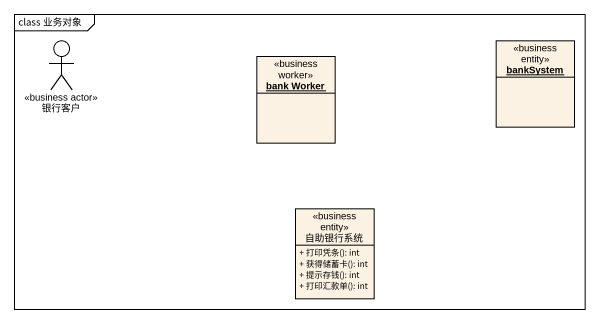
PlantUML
@startuml
mainframe class 业务对象
allowmixing
hide circle
hide empty members
skinparam classAttributeIconSize 0
actor 银行客户 <<business actor>>
object "bank Worker" as bank_Worker <<business worker>>
object bankSystem <<business entity>>
class 自助银行系统 <<business entity>> {
  + 打印凭条(): int
  + 获得储蓄卡(): int
  + 提示存钱(): int
  + 打印汇款单(): int
}
@enduml
